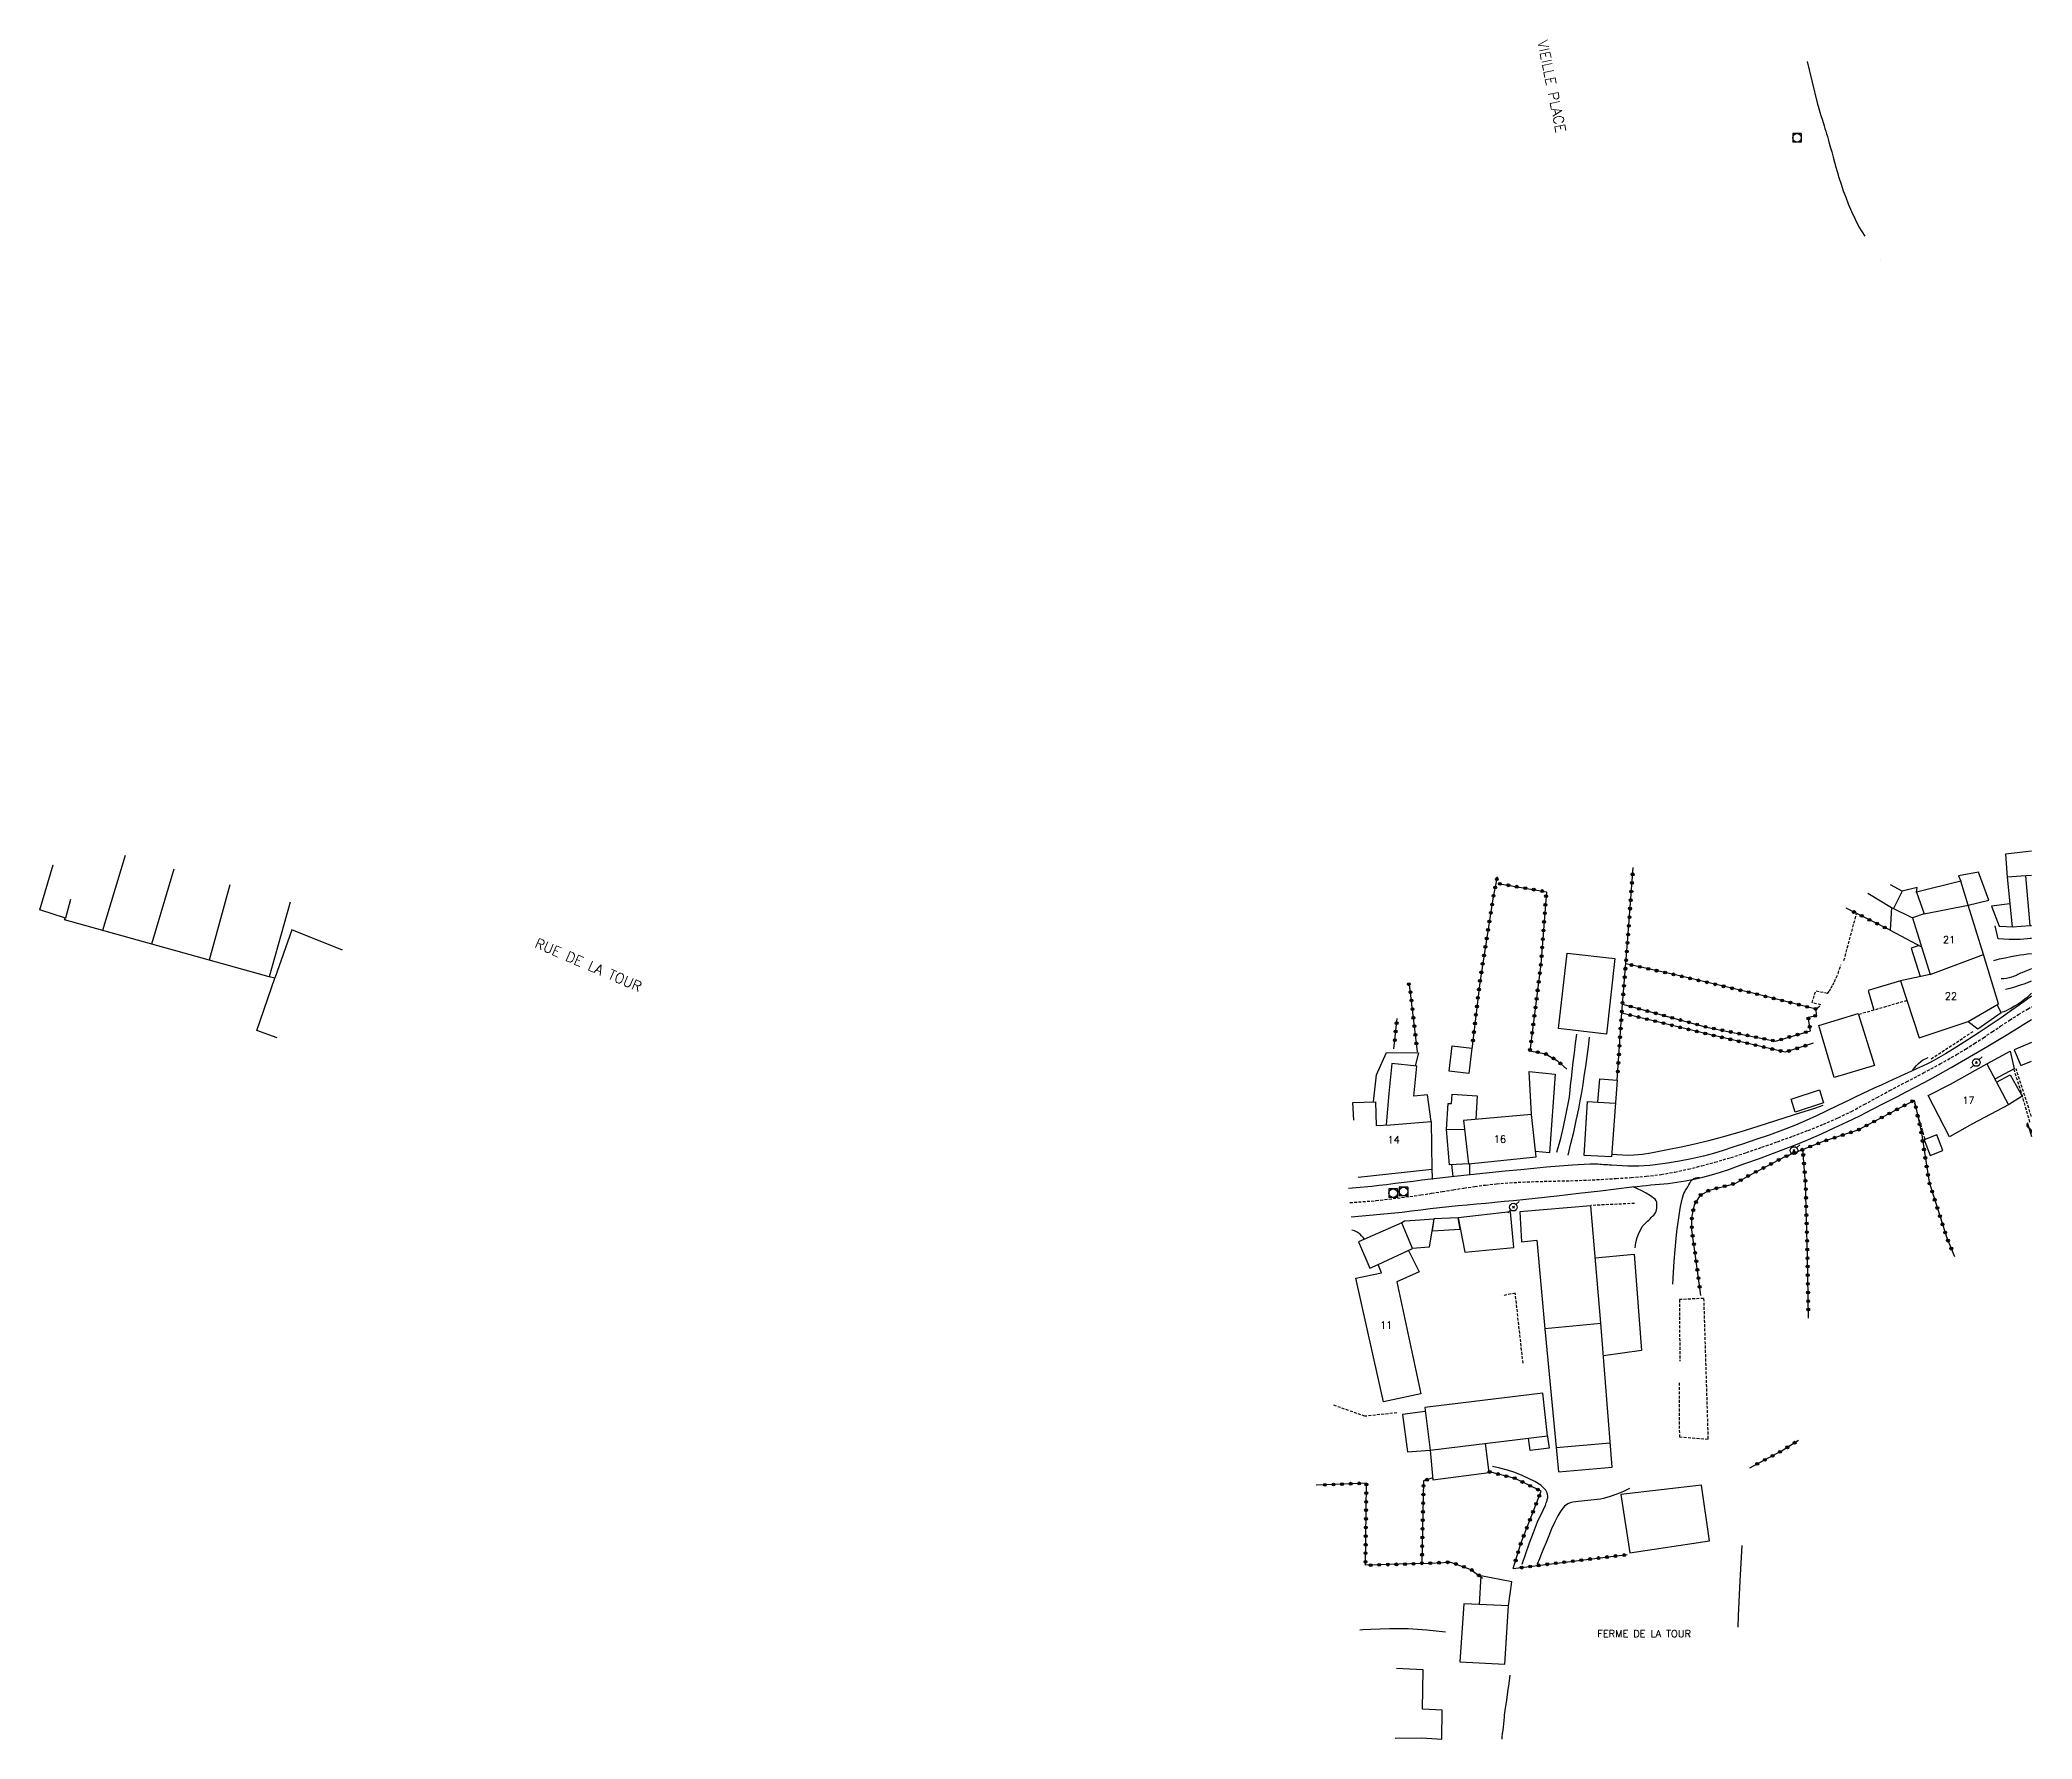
# Model space of a CAD drawing. Header units: millimetres. Extents: x 173000 to 174000, y 130000 to 131001.
# Drawn here: x 173652.5 to 174000.1, y 130389.5 to 130686 of the extents above; entities that cross this region are included whole.
import ezdxf
from ezdxf.enums import TextEntityAlignment as Align

# ---------------------------------------------------------------- set-up
doc = ezdxf.new("R2010")
doc.units = ezdxf.units.MM
doc.linetypes.add('DASHED', pattern=[0.75, 0.5, -0.25])
doc.layers.get('0').update_dxf_attribs({"linetype": 'CONTINUOUS'})
for name, color, linetype in [('W0001', 6, 'DASHED'), ('W0008', 7, 'CONTINUOUS'), ('W0014', 7, 'CONTINUOUS'), ('W0017', 7, 'CONTINUOUS'), ('W0071', 7, 'CONTINUOUS'), ('W0101', 7, 'CONTINUOUS'), ('W0104', 1, 'CONTINUOUS'), ('W0112', 1, 'DASHED'), ('W0211', 2, 'CONTINUOUS'), ('W0300', 7, 'CONTINUOUS'), ('W0310', 3, 'CONTINUOUS'), ('W0322', 7, 'CONTINUOUS'), ('W0323', 7, 'CONTINUOUS'), ('W0420', 7, 'CONTINUOUS'), ('W0473', 7, 'CONTINUOUS'), ('W0984', 7, 'CONTINUOUS'), ('W0989', 7, 'CONTINUOUS'), ('W0991', 7, 'CONTINUOUS'), ('W1102', 7, 'CONTINUOUS')]:
    doc.layers.add(name, color=color, linetype=linetype)
doc.styles.get("Standard").update_dxf_attribs({"font": 'romans.shx', "width": 0.85})

# ---------------------------------------------------------------- blocks, each defined once
blk = doc.blocks.new('T473')
for p, q in [((-0.166667, 0.166667), (0.166667, -0.166667)), ((-0.166667, -0.166667), (0.166667, 0.166667)), ((0.500001, 0.500001), (1.000002, 1.000002)), ((-1.000002, -1.000002), (-0.500001, -0.500001))]:
    blk.add_line(p, q)
blk.add_ellipse((0, 0), major_axis=(0.471405, 0.471405), ratio=1, start_param=5.4977871438, end_param=11.780972451)
blk = doc.blocks.new('T420')
for p, q in [((0.75, 0.75), (-0.75, 0.75)), ((-0.75, 0.75), (-0.75, -0.75)), ((0.75, 0.75), (0.75, -0.75)), ((0.75, -0.75), (-0.75, -0.75))]:
    blk.add_line(p, q)
blk.add_ellipse((0, 0), major_axis=(-0.53, 0.53), ratio=1, start_param=3.926991, end_param=10.210176)
blk = doc.blocks.new('t323o')
at = {"color": 0, "linetype": 'Continuous'}
for radius in [0.25, 0.15]:
    blk.add_circle((0, 0), radius, dxfattribs=at)
blk = doc.blocks.new('t310o')
at = {"color": 0, "linetype": 'Continuous'}
for centre, start, end in [((-0.5, 0.38), 216.8699, 323.1304), ((0.5, -0.37), 36.8699, 143.1303)]:
    blk.add_arc(centre, 0.625, start, end, dxfattribs=at)
blk = doc.blocks.new('t322o')
at = {"color": 0, "linetype": 'Continuous'}
for radius in [0.25, 0.15]:
    blk.add_circle((0, 0), radius, dxfattribs=at)

msp = doc.modelspace()

# ---------------------------------------------------------------- linework, layer by layer
at = {"layer": 'W0001'}
msp.add_lwpolyline([(173881.05, 130483.14), (173885.62, 130483.47), (173891.54, 130484.2), (173893.43, 130484.46), (173895.32, 130484.75), (173897.2, 130485.06), (173899.08, 130485.37), (173900.96, 130485.67), (173902.85, 130485.95), (173904.74, 130486.2), (173906.64, 130486.41), (173908.91, 130486.59), (173911.2, 130486.72), (173913.48, 130486.81), (173915.76, 130486.87), (173918.04, 130486.92), (173920.32, 130486.98), (173922.6, 130487.06), (173924.88, 130487.18), (173927.51, 130487.34), (173930.14, 130487.5), (173932.76, 130487.72), (173935.37, 130488.05), (173937.74, 130488.47), (173940.1, 130488.98), (173942.43, 130489.56), (173944.75, 130490.19), (173947.51, 130490.99), (173950.24, 130491.86), (173952.95, 130492.79), (173955.66, 130493.75), (173958.34, 130494.72), (173961.02, 130495.73), (173963.67, 130496.79), (173966.29, 130497.94), (173968.57, 130499.05), (173970.81, 130500.25), (173973.03, 130501.48), (173975.26, 130502.69), (173978.18, 130504.23), (173981.12, 130505.77), (173984.03, 130507.33), (173986.91, 130508.97), (173988.49, 130509.92), (173990.04, 130510.9), (173991.58, 130511.91), (173993.11, 130512.93), (173994.64, 130513.95), (173996.17, 130514.96), (173997.72, 130515.95), (173999.29, 130516.91), (174000, 130517.32)], dxfattribs=at)
at = {"layer": 'W0008'}
for points in [[(174000, 130519.15), (173998.45, 130518.03), (173996.57, 130516.69), (173994.68, 130515.37), (173992.76, 130514.08), (173990.84, 130512.82), (173988.89, 130511.55), (173986.94, 130510.3), (173984.96, 130509.09), (173982.94, 130507.95), (173981.95, 130507.43), (173980.95, 130506.94), (173979.93, 130506.46), (173978.92, 130506), (173977.9, 130505.55), (173976.88, 130505.09), (173975.86, 130504.64), (173974.85, 130504.17), (173973.75, 130503.65), (173972.65, 130503.13), (173971.56, 130502.61), (173970.46, 130502.1), (173969.36, 130501.58), (173968.27, 130501.06), (173967.17, 130500.54), (173966.07, 130500.02), (173964.27, 130499.17), (173962.47, 130498.3), (173960.66, 130497.45), (173958.83, 130496.66), (173956.54, 130495.76), (173954.23, 130494.92), (173951.9, 130494.12), (173949.57, 130493.34), (173947.88, 130492.78), (173946.18, 130492.22), (173944.47, 130491.71), (173942.74, 130491.25), (173940.66, 130490.78), (173938.56, 130490.37), (173936.45, 130490.02), (173934.33, 130489.73), (173933.38, 130489.62), (173932.42, 130489.55), (173931.46, 130489.51), (173930.5, 130489.48), (173929.55, 130489.5), (173928.59, 130489.54), (173927.63, 130489.6), (173926.68, 130489.65), (173926.34, 130489.67), (173926, 130489.7), (173925.66, 130489.73), (173925.32, 130489.75), (173924.98, 130489.78), (173924.64, 130489.8), (173924.3, 130489.82), (173923.96, 130489.82), (173922.94, 130489.82), (173921.91, 130489.78), (173920.89, 130489.72), (173919.87, 130489.65), (173917.62, 130489.49), (173915.38, 130489.29), (173913.14, 130489.07), (173910.9, 130488.85), (173908.13, 130488.59), (173905.36, 130488.33), (173902.6, 130488.06), (173899.83, 130487.76), (173898.28, 130487.59), (173896.73, 130487.41), (173895.17, 130487.22), (173893.62, 130487.02), (173892.07, 130486.83), (173890.52, 130486.64), (173888.97, 130486.45), (173887.42, 130486.26), (173886.15, 130486.11), (173884.88, 130485.97), (173884.88, 130485.97), (173884.88, 130485.97), (173880.84, 130485.62), (173880.84, 130485.62), (173880.84, 130485.62), (173880.84, 130485.62), (173880.84, 130485.62)], [(173881.26, 130480.66), (173881.26, 130480.66), (173881.26, 130480.66), (173881.26, 130480.66), (173881.26, 130480.66), (173890.2, 130481.46), (173890.2, 130481.46), (173890.2, 130481.46), (173890.2, 130481.46), (173890.2, 130481.46), (173890.2, 130481.46), (173891.82, 130481.67), (173893.45, 130481.88), (173895.08, 130482.08), (173896.7, 130482.26), (173898.31, 130482.44), (173899.92, 130482.6), (173901.54, 130482.75), (173903.15, 130482.91), (173904.76, 130483.05), (173906.37, 130483.21), (173907.98, 130483.36), (173909.59, 130483.52), (173913.39, 130483.93), (173917.19, 130484.34), (173920.99, 130484.76), (173924.79, 130485.2), (173925.7, 130485.3), (173926.61, 130485.41), (173927.52, 130485.52), (173928.43, 130485.64), (173929.34, 130485.75), (173930.26, 130485.86), (173931.17, 130485.96), (173932.08, 130486.07), (173932.83, 130486.14), (173933.58, 130486.21), (173934.33, 130486.28), (173935.09, 130486.34), (173935.84, 130486.4), (173936.59, 130486.48), (173937.34, 130486.57), (173938.09, 130486.67), (173939.62, 130486.93), (173941.15, 130487.23), (173942.66, 130487.57), (173944.17, 130487.96), (173945.69, 130488.42), (173947.18, 130488.93), (173948.67, 130489.48), (173950.16, 130490.02), (173952.32, 130490.79), (173954.48, 130491.57), (173956.64, 130492.37), (173958.78, 130493.22), (173961.06, 130494.16), (173963.33, 130495.15), (173965.58, 130496.17), (173967.82, 130497.21), (173970.03, 130498.29), (173972.22, 130499.41), (173974.41, 130500.54), (173976.59, 130501.67), (173978.14, 130502.47), (173979.69, 130503.26), (173981.24, 130504.07), (173982.77, 130504.89), (173985.99, 130506.71), (173989.18, 130508.57), (173992.36, 130510.45), (173995.54, 130512.33), (173996.32, 130512.8), (173997.09, 130513.28), (173997.85, 130513.77), (173998.62, 130514.25), (173999.39, 130514.73), (174000, 130515.09)]]:
    msp.add_lwpolyline(points, dxfattribs=at)
at = {"layer": 'W0014'}
for points in [[(173960.86, 130682.24), (173960.86, 130682.24), (173960.86, 130682.24), (173960.86, 130682.24), (173960.86, 130682.24), (173960.86, 130682.24), (173962.56, 130675.04), (173962.56, 130675.04), (173962.56, 130675.04), (173962.87, 130674.03), (173963.18, 130673.02), (173963.5, 130672.01), (173963.81, 130671)], [(173963.81, 130671), (173963.95, 130670.53), (173964.1, 130670.06), (173964.24, 130669.6), (173964.38, 130669.13), (173964.63, 130668.24), (173964.88, 130667.35), (173965.13, 130666.45), (173965.37, 130665.56), (173965.61, 130664.67), (173965.86, 130663.78), (173966.12, 130662.89), (173966.39, 130662), (173966.76, 130660.84), (173967.15, 130659.68), (173967.57, 130658.54), (173968.01, 130657.4), (173968.59, 130656.04), (173969.19, 130654.7), (173969.84, 130653.38), (173970.92, 130651.75)]]:
    msp.add_lwpolyline(points, dxfattribs=at)
at = {"layer": 'W0017'}
for points in [[(173994.16, 130529.15), (173993.65, 130531.45)], [(174000, 130529.23), (173999.77, 130529.2), (173999.2, 130529.14), (173998.62, 130529.09), (173998.03, 130529.05), (173997.06, 130529.03), (173996.09, 130529.04), (173995.12, 130529.08), (173994.16, 130529.15)], [(173993.43, 130525.39), (173994.4, 130525.64), (173995.38, 130525.86), (173996.37, 130526.06), (173997.36, 130526.24), (173997.99, 130526.35), (173998.64, 130526.44), (173999.28, 130526.52), (173999.92, 130526.58), (174000, 130526.59)], [(174000, 130523.94), (173999.97, 130523.93), (173999.4, 130523.7), (173998.84, 130523.47), (173998.28, 130523.24), (173998.06, 130523.14), (173997.84, 130523.03), (173997.62, 130522.93), (173997.4, 130522.82), (173997.19, 130522.72), (173996.96, 130522.63), (173996.74, 130522.54), (173996.51, 130522.46), (173996.07, 130522.34), (173995.62, 130522.25), (173995.17, 130522.18), (173994.71, 130522.15)], [(173995.47, 130520.35), (173996.28, 130520.56), (173997.09, 130520.79), (173997.89, 130521.05), (173998.69, 130521.32), (173999.72, 130521.72), (174000, 130521.84)], [(173895.37, 130489.34), (173895.4, 130487.16)], [(173899.07, 130487.67), (173898.86, 130489.77)], [(173901.91, 130489.89), (173901.93, 130487.97)], [(173937.41, 130468.91), (173937.51, 130470.91), (173937.64, 130472.9), (173937.8, 130474.9), (173937.99, 130476.88), (173938.12, 130478.09), (173938.26, 130479.29), (173938.42, 130480.49), (173938.62, 130481.68), (173938.76, 130482.45), (173938.9, 130483.21), (173939.08, 130483.97), (173939.32, 130484.71), (173939.47, 130485.02), (173939.64, 130485.32), (173939.82, 130485.61), (173940, 130485.9), (173940.17, 130486.21), (173940.34, 130486.55), (173940.54, 130486.87), (173940.8, 130487.13), (173941.08, 130487.31), (173941.39, 130487.43), (173941.72, 130487.5), (173942.05, 130487.51)]]:
    msp.add_lwpolyline(points, dxfattribs=at)
at = {"layer": 'W0071'}
for points in [[(173920.57, 130512.55), (173920.37, 130510.92), (173920.16, 130509.28), (173919.97, 130507.65), (173919.77, 130506.01), (173919.7, 130505.37), (173919.64, 130504.74), (173919.57, 130504.1), (173919.51, 130503.46), (173919.45, 130502.83), (173919.37, 130502.19), (173919.29, 130501.55), (173919.19, 130500.92), (173918.76, 130498.63), (173918.27, 130496.36), (173917.72, 130494.1), (173917.11, 130491.86)], [(173919.12, 130491.42), (173919.63, 130493.42), (173920.11, 130495.43), (173920.56, 130497.45), (173920.98, 130499.47), (173921.25, 130500.89), (173921.5, 130502.32), (173921.73, 130503.75), (173921.95, 130505.19), (173922.2, 130506.89), (173922.44, 130508.6), (173922.66, 130510.31), (173922.87, 130512.02)], [(173979.25, 130506.22), (173979.56, 130506.65), (173979.91, 130507.05), (173980.28, 130507.42), (173980.69, 130507.75), (173980.98, 130507.96), (173981.29, 130508.14), (173981.61, 130508.3), (173981.95, 130508.43)], [(173930.84, 130475.26), (173930.96, 130476.16), (173931.18, 130477.04), (173931.5, 130477.89), (173931.91, 130478.7), (173932.08, 130478.97), (173932.28, 130479.21), (173932.5, 130479.44), (173932.73, 130479.66), (173932.96, 130479.87), (173933.19, 130480.08), (173933.42, 130480.29), (173933.63, 130480.52), (173933.84, 130480.74), (173934.06, 130480.96), (173934.27, 130481.2), (173934.43, 130481.46), (173934.48, 130481.58), (173934.52, 130481.71), (173934.56, 130481.84), (173934.58, 130481.97), (173934.6, 130482.09), (173934.61, 130482.22), (173934.62, 130482.35), (173934.62, 130482.48), (173934.63, 130482.72), (173934.63, 130482.96), (173934.59, 130483.2), (173934.5, 130483.43), (173934.3, 130483.71), (173934.04, 130483.93), (173933.76, 130484.12), (173933.48, 130484.3), (173932.76, 130484.76), (173932.02, 130485.17), (173931.25, 130485.55), (173930.46, 130485.87)], [(173911.12, 130420.06), (173911.74, 130421.92), (173912.4, 130423.76), (173913.09, 130425.59), (173913.81, 130427.41), (173913.99, 130427.82), (173914.18, 130428.24), (173914.39, 130428.64), (173914.59, 130429.05), (173914.79, 130429.46), (173914.98, 130429.87), (173915.16, 130430.3), (173915.31, 130430.73), (173915.36, 130430.88), (173915.41, 130431.02), (173915.46, 130431.17), (173915.5, 130431.33), (173915.54, 130431.48), (173915.57, 130431.64), (173915.58, 130431.8), (173915.58, 130431.96), (173915.55, 130432.22), (173915.49, 130432.47), (173915.38, 130432.71), (173915.24, 130432.93), (173914.35, 130433.81), (173913.3, 130434.48), (173912.19, 130435.01), (173911.1, 130435.5), (173909.84, 130436.02), (173908.55, 130436.46), (173907.24, 130436.81), (173905.91, 130437.07)], [(173929.87, 130433.25), (173928.78, 130432.72), (173927.65, 130432.25), (173926.49, 130431.85), (173925.32, 130431.53), (173924.77, 130431.41), (173924.22, 130431.32), (173923.66, 130431.25), (173923.1, 130431.2), (173922.55, 130431.16), (173921.99, 130431.11), (173921.44, 130431.05), (173920.89, 130430.97), (173920.44, 130430.91), (173919.97, 130430.87), (173919.5, 130430.77), (173919.07, 130430.58), (173918.51, 130430.14), (173918.06, 130429.61), (173917.68, 130429.03), (173917.32, 130428.45), (173916.73, 130427.34), (173916.23, 130426.18), (173915.78, 130425), (173915.31, 130423.84), (173914.91, 130422.89), (173914.51, 130421.93), (173914.12, 130420.98), (173913.74, 130420.02)]]:
    msp.add_lwpolyline(points, dxfattribs=at)
at = {"layer": 'W0101'}
for points in [[(173667.36, 130543.71), (173663.39, 130530.61)], [(173693.89, 130511.88), (173690.32, 130513.16), (173693.47, 130522.27), (173692.47, 130522.5), (173656.8, 130532.45), (173656.94, 130532.75), (173652.48, 130534.2), (173654.8, 130542.07), (173654.8, 130542.07)], [(173675.86, 130541.3), (173671.97, 130528.22)], [(174000, 130540.21), (173998.98, 130540.14)], [(173999.76, 130531.47), (173998.98, 130540.14)], [(173657.85, 130536), (173656.94, 130532.75)], [(173685.63, 130538.55), (173682.04, 130525.41)], [(173696.18, 130535.58), (173692.47, 130522.5)], [(173981.24, 130533.51), (173979.21, 130532.83), (173982.33, 130522.95)], [(173981.24, 130533.51), (173988.95, 130535.05)], [(173991.6, 130526.41), (173988.95, 130535.05)], [(173705.31, 130527.19), (173696.44, 130530.7), (173693.47, 130522.27)], [(173999.76, 130531.47), (174000, 130531.49)], [(173980.39, 130511.9), (173988.95, 130514.76), (173994.25, 130517.79), (173991.6, 130526.41)], [(173982.33, 130522.95), (173977.12, 130521.83), (173980.39, 130511.9)], [(173985.85, 130503.8), (173985.86, 130503.81), (173992.21, 130507.34)], [(173992.21, 130507.34), (173995.98, 130500.21), (173989.7, 130496.85)], [(173981.97, 130501.8), (173985.85, 130503.8)], [(173989.7, 130496.85), (173989.71, 130496.85), (173985.68, 130494.63), (173981.97, 130501.8)], [(173881.77, 130497.51), (173881.56, 130500.57), (173885.53, 130500.7), (173885.63, 130496.56), (173888.15, 130496.73), (173895.23, 130497.31), (173895.35, 130488.9)], [(173895.35, 130488.9), (173882.48, 130487.54)], [(173891.3, 130474.8), (173893.12, 130471.07), (173889.22, 130469.32), (173893.43, 130449.75), (173886.94, 130448.39), (173882.07, 130469.95), (173886.55, 130470.9), (173886.01, 130472.36)], [(173886.01, 130472.36), (173891.98, 130475.12)], [(173893.84, 130401.6), (173889.19, 130401.85)], [(173893.7, 130394.76), (173893.84, 130401.6)], [(173893.6, 130389.73), (173897.07, 130389.51), (173897.14, 130394.57), (173893.7, 130394.76)], [(173888.97, 130389.71), (173893.6, 130389.73)]]:
    msp.add_lwpolyline(points, dxfattribs=at)
msp.add_lwpolyline([(173901.77, 130489.87), (173913.57, 130491.11), (173912.72, 130498.52), (173900.85, 130497.48)], close=True, dxfattribs=at)
at = {"layer": 'W0104'}
for points in [[(173973.63, 130647.49), (173973.63, 130647.49)], [(174000, 130544.44), (173995.42, 130543.95), (173995.76, 130539.91)], [(173988.95, 130535.05), (173992.56, 130535.93), (173990.72, 130540.8), (173987.25, 130540.15), (173987.66, 130539.23)], [(173998.98, 130540.14), (173995.76, 130539.91), (173996.63, 130531.26), (173999.76, 130531.47)], [(173971.41, 130537.13), (173975.57, 130534.6), (173975.33, 130530.65), (173978.19, 130529.17), (173980.81, 130527.75)], [(173979.89, 130537.29), (173980.01, 130538.11), (173977.39, 130537.46), (173975.36, 130538.57)], [(173977.39, 130537.46), (173975.92, 130534.43)], [(173988.95, 130535.05), (173987.66, 130539.23), (173979.89, 130537.29), (173981.24, 130533.51)], [(173975.57, 130534.6), (173979.21, 130532.83)], [(173996.22, 130535.29), (173993.02, 130534.84), (173994.33, 130531.35), (173996.82, 130531.27)], [(173980.39, 130527.98), (173978.96, 130527.55), (173980.57, 130522.57)], [(173977.12, 130521.83), (173971.5, 130520.16), (173972.47, 130516.71)], [(173988.95, 130514.76), (173990.64, 130513.47), (173994.71, 130516.33), (173994, 130517.64), (173993.99, 130517.66)], [(173885.18, 130500.69), (173885.68, 130505.45), (173887.47, 130509.33), (173893.02, 130509.26), (173892.43, 130506.98)], [(173992.21, 130507.34), (173996.24, 130509.56)], [(173996.24, 130509.56), (173996.93, 130506.46), (173993.61, 130504.69)], [(174000, 130511.08), (173996.94, 130509.76), (173998.13, 130507.08), (174000, 130507.79)], [(173895.23, 130497.31), (173894.6, 130501.91), (173892.2, 130501.72), (173892.71, 130506.95), (173888.37, 130507.41), (173887.86, 130502.16), (173887.36, 130496.68)], [(173912.72, 130498.52), (173912.36, 130505.98), (173916.89, 130505.52), (173915.89, 130491.79), (173913.46, 130492.07)], [(173993.9, 130504.15), (173996.28, 130505.45), (173998.33, 130501.7), (173995.98, 130500.21)], [(173901.89, 130489.89), (173898.45, 130489.75), (173897.92, 130495.88), (173898.18, 130500.44), (173898.76, 130500.41), (173898.88, 130502.06), (173903.25, 130501.74), (173903.02, 130497.67)], [(173924.33, 130500.68), (173927.4, 130500.5)], [(173901.05, 130495.81), (173897.92, 130495.88)], [(173923.09, 130482.58), (173910.68, 130481.54)], [(173910.68, 130481.54), (173911, 130476.28), (173913.69, 130476.55), (173915.05, 130461.11), (173917.47, 130436.13), (173926.82, 130436.95), (173924.83, 130462.1), (173923.09, 130482.58)], [(173890.09, 130479.62), (173882.53, 130476.28), (173884.56, 130471.7), (173886.01, 130472.36)], [(173889.95, 130479.56), (173890.6, 130479.96), (173892.44, 130480.08), (173895.73, 130480.28), (173894.91, 130475.36), (173891.94, 130475.1)], [(173891.98, 130475.12), (173890.09, 130479.62)], [(173923.86, 130473.5), (173930.63, 130474.15), (173931.93, 130457.33), (173925.28, 130456.41)], [(173915.04, 130461.19), (173924.84, 130462.08)], [(173894.2, 130446.7), (173890.21, 130446.14), (173891.08, 130439.62), (173895.08, 130439.93)], [(173915.48, 130442.64), (173915.8, 130440.27), (173912.5, 130439.86), (173912.21, 130442.01)], [(173895.08, 130439.93), (173895.54, 130434.75), (173905.35, 130436.03), (173904.69, 130441.1)], [(173926.49, 130441.16), (173917.06, 130440.35)], [(173908.75, 130412.8), (173903.61, 130412.99)]]:
    msp.add_lwpolyline(points, dxfattribs=at)
for points in [[(173927.31, 130525.71), (173925.8, 130512.55), (173917.46, 130513.5), (173918.96, 130526.66), (173927.31, 130525.71)], [(173972.57, 130507.03), (173965.54, 130504.94), (173962.9, 130514.03), (173969.73, 130516.11)], [(173901.79, 130505.67), (173898.35, 130506.08), (173898.88, 130510.48), (173902.32, 130510.07), (173901.79, 130505.67)], [(173921.93, 130491.33), (173922.51, 130500.75), (173924.33, 130500.68), (173924.67, 130504.7), (173927.69, 130504.51), (173926.72, 130491.13)], [(173963.7, 130500.56), (173958.76, 130498.93), (173958.03, 130501.16), (173962.97, 130502.79), (173963.7, 130500.56)], [(173984.54, 130492.2), (173983.47, 130494.96), (173981.26, 130494.11), (173982.33, 130491.35), (173984.54, 130492.2)], [(173899.93, 130480.49), (173895.73, 130480.28), (173895.39, 130478.23), (173900.32, 130478.52)], [(173899.93, 130480.49), (173901.11, 130474.51), (173909.67, 130475.29), (173909.09, 130481.54)], [(173914.73, 130449.87), (173894.11, 130447.4), (173895.08, 130439.93), (173915.51, 130442.41)], [(173929.92, 130422.03), (173943.81, 130424.09), (173942.38, 130433.85), (173928.32, 130432.18)], [(173908.07, 130402.62), (173908.75, 130412.8), (173909.33, 130416.99), (173903.9, 130418.01), (173903.61, 130412.99), (173900.92, 130413.14), (173900.24, 130402.98)]]:
    msp.add_lwpolyline(points, close=True, dxfattribs=at)
at = {"layer": 'W0112'}
for points in [[(173967.26, 130525.37), (173969.44, 130533.53)], [(173964.38, 130519.6), (173964.71, 130520.09), (173965.03, 130520.59), (173965.32, 130521.11), (173965.59, 130521.64), (173965.92, 130522.36), (173966.22, 130523.1), (173966.49, 130523.86), (173966.73, 130524.62)], [(173961.69, 130518.03), (173962.34, 130520.06)], [(173964.38, 130519.6), (173962.34, 130520.06)], [(173963.22, 130517.64), (173961.69, 130518.03)], [(173962.66, 130517.11), (173963.22, 130517.64)], [(173978.26, 130518.38), (173969.79, 130515.93)], [(173982.48, 130508.21), (173989.84, 130513.04)], [(173996.87, 130506.43), (173998.06, 130502.71), (173999.66, 130497.14)], [(174000, 130498.23), (173999.95, 130498.21), (173997.28, 130506.45)], [(173981.41, 130494.21), (173979.59, 130500.51)], [(173930.72, 130482.99), (173923.11, 130482.63)], [(173883.62, 130476.76), (173883.38, 130477.07), (173883.11, 130477.36), (173882.82, 130477.62), (173882.5, 130477.85), (173882.3, 130477.98), (173882.09, 130478.1), (173881.86, 130478.19), (173881.86, 130478.19), (173881.3, 130478.37)], [(173911.27, 130455.1), (173909.91, 130467.34), (173907.66, 130466.88)], [(173942.77, 130466.42), (173943.54, 130441.82), (173938.6, 130442.19), (173938.55, 130451.88)], [(173942.77, 130466.42), (173938.55, 130466.2), (173938.62, 130455.44)], [(173889.26, 130446.45), (173883.67, 130445.85), (173878.22, 130447.78)]]:
    msp.add_lwpolyline(points, dxfattribs=at)
at = {"layer": 'W0211'}
for points in [[(174000, 130519.67), (173999.92, 130519.59), (173999.57, 130519.26), (173999.21, 130518.94), (173998.83, 130518.63), (173998.25, 130518.19), (173997.64, 130517.77), (173997.02, 130517.38), (173996.39, 130517.01), (173995.98, 130516.8), (173995.55, 130516.61), (173995.13, 130516.44), (173994.69, 130516.28)], [(173963.58, 130500.05), (173962.28, 130499.62), (173960.99, 130499.2), (173959.69, 130498.79), (173958.39, 130498.38), (173955.3, 130497.39), (173952.21, 130496.4), (173949.11, 130495.44), (173945.99, 130494.55), (173943.63, 130493.93), (173941.26, 130493.35), (173938.88, 130492.81), (173936.49, 130492.32), (173935.03, 130492.03), (173933.56, 130491.76), (173932.09, 130491.54), (173930.6, 130491.4), (173929.62, 130491.36), (173928.64, 130491.38), (173927.65, 130491.44), (173926.68, 130491.54)]]:
    msp.add_lwpolyline(points, dxfattribs=at)
at = {"layer": 'W0300'}
for points in [[(173949.45, 130423.29), (173949.1, 130417.15), (173948.83, 130411.01), (173948.76, 130409.06)], [(173882.79, 130408.6), (173883.3, 130408.63), (173884.71, 130408.69), (173887.97, 130408.83), (173891.23, 130408.8), (173894.48, 130408.6), (173897.72, 130408.23)], [(173907.61, 130389.51), (173907.65, 130389.92), (173907.71, 130390.49), (173907.77, 130391.06), (173907.83, 130391.63), (173907.89, 130392.2), (173907.95, 130392.77), (173908.02, 130393.34), (173908.06, 130393.73), (173908.11, 130394.11), (173908.16, 130394.5), (173908.21, 130394.89), (173908.41, 130396.34), (173908.61, 130397.79), (173908.82, 130399.23), (173909.04, 130400.68)]]:
    msp.add_lwpolyline(points, dxfattribs=at)
at = {"layer": 'W0310'}
msp.add_lwpolyline([(173999.29, 130497.02), (174000, 130494.67)], dxfattribs=at)
at = {"layer": 'W0322'}
msp.add_lwpolyline([(173942.26, 130466.95), (173941.38, 130473.81), (173940.71, 130478.39), (173940.71, 130480.49), (173941.17, 130482.77), (173942.21, 130484.42), (173943.78, 130485.32), (173948.27, 130486.48), (173950.71, 130487.89), (173956.99, 130491.16), (173963.53, 130493.77), (173969.76, 130495.81), (173979.55, 130501.02)], dxfattribs=at)
at = {"layer": 'W0323'}
for points in [[(173906.78, 130539.98), (173906.08, 130536.47), (173903.71, 130521.54), (173902.35, 130509.91)], [(173927.69, 130504.51), (173928.49, 130516.28), (173929.51, 130528.52), (173930.46, 130541.6)], [(173906.86, 130538.82), (173915.34, 130537.36), (173914.39, 130524.74), (173912.48, 130509.62), (173915.17, 130509.11), (173917.3, 130507.87), (173918.9, 130506.42)], [(173975.33, 130530.65), (173967.67, 130534.5), (173967.67, 130534.5)], [(173928.61, 130517.73), (173943.27, 130513.76), (173955.34, 130511.32), (173961.4, 130513.11), (173961.01, 130515.51), (173962.49, 130515.77), (173962.39, 130516.91), (173951.83, 130519.55), (173937.85, 130522.87), (173929.2, 130524.81)], [(173892.83, 130509.43), (173891.47, 130521.2), (173891.15, 130521.25)], [(173888.73, 130509.98), (173889.28, 130515.23)], [(173961.91, 130510.93), (173957.01, 130509.4), (173943.03, 130512.65), (173928.49, 130516.21)], [(173979.52, 130500.99), (173980.76, 130495.32), (173982.11, 130486.72), (173985.19, 130477.01), (173986.57, 130473.73)], [(173961.06, 130462.96), (173960.89, 130473.93), (173960.57, 130486.46), (173960.08, 130492.39)], [(173950.81, 130436.83), (173956.5, 130439.86), (173959.31, 130441.67)], [(173909.55, 130419.27), (173910.93, 130423.8), (173914.42, 130432.76), (173909.91, 130435.01), (173905.43, 130436.13)], [(173895.51, 130435.12), (173893.92, 130434.58), (173893.6, 130420.14), (173883.76, 130419.85), (173883.93, 130434.19), (173875.19, 130433.83)], [(173909.55, 130419.27), (173917.15, 130420.23), (173929.46, 130421.71)], [(173893.6, 130420.14), (173898.62, 130420.4), (173902.16, 130419.14), (173904.17, 130417.62)]]:
    msp.add_lwpolyline(points, dxfattribs=at)
at = {"layer": 'W1102'}
msp.add_lwpolyline([(173982.33, 130522.95), (173991.6, 130526.41)], dxfattribs=at)

# ---------------------------------------------------------------- block references
at = {"layer": 'W0310', "rotation": 286.7218024254106}
msp.add_blockref('t310o', (173999.57, 130496.11), dxfattribs=at)
at = {"layer": 'W0322'}
for p, rotation in [((173973.85, 130497.99), 28.02093395238633), ((173975.18, 130498.69), 28.02093395238633), ((173976.5, 130499.4), 28.02093395238633), ((173977.82, 130500.1), 28.02093395238633), ((173979.15, 130500.81), 28.02093395238633), ((173964.18, 130493.99), 18.09989154589579), ((173965.61, 130494.45), 18.09989154589579), ((173967.04, 130494.92), 18.09989154589579), ((173968.46, 130495.38), 18.09989154589579), ((173969.88, 130495.87), 28.02093395238633), ((173971.2, 130496.58), 28.02093395238633), ((173972.53, 130497.28), 28.02093395238633), ((173955.87, 130490.57), 27.5301241190046), ((173957.21, 130491.24), 21.80140797597374), ((173958.6, 130491.8), 21.80140797597374), ((173959.99, 130492.36), 21.80140797597374), ((173961.38, 130492.91), 21.80140797597374), ((173962.78, 130493.47), 21.80140797597374), ((173949.25, 130487.04), 29.86691615494347), ((173950.55, 130487.79), 29.86691615494347), ((173951.88, 130488.49), 27.5301241190046), ((173953.21, 130489.18), 27.5301241190046), ((173954.54, 130489.88), 27.5301241190046), ((173942.27, 130484.46), 29.64986013014965), ((173943.58, 130485.2), 29.64986013014965), ((173945.01, 130485.63), 14.54520578215226), ((173946.46, 130486.01), 14.54520578215226), ((173947.91, 130486.39), 14.54520578215226), ((173940.71, 130480.34), 90), ((173940.97, 130481.82), 78.57288940676706), ((173941.45, 130483.22), 57.69267357888977), ((173940.71, 130478.84), 90), ((173940.86, 130477.36), 98.42696902113747), ((173941.08, 130475.87), 98.42696902113747), ((173941.3, 130474.39), 98.42696902113747), ((173941.5, 130472.9), 97.24957146867872), ((173941.69, 130471.41), 97.24957146867872), ((173941.88, 130469.93), 97.24957146867872), ((173942.07, 130468.44), 97.24957146867872)]:
    msp.add_blockref('t322o', p, dxfattribs=dict(at, rotation=rotation))
at = {"layer": 'W0323'}
for p, rotation in [((173906.7, 130539.58), 258.7893683483236), ((173930.38, 130540.41), 85.83725902154734), ((173906.12, 130536.64), 258.7893683483236), ((173906.41, 130538.11), 258.7893683483236), ((173907.22, 130538.75), 350.2724251998281), ((173908.7, 130538.5), 350.2724251998281), ((173910.17, 130538.25), 350.2724251998281), ((173911.65, 130537.99), 350.2724251998281), ((173913.13, 130537.74), 350.2724251998281), ((173914.61, 130537.49), 350.2724251998281), ((173915.28, 130536.6), 265.7190464979145), ((173930.05, 130535.92), 85.83725902154734), ((173930.16, 130537.41), 85.83725902154734), ((173930.27, 130538.91), 85.83725902154734), ((173905.4, 130532.2), 260.9605166012041), ((173905.64, 130533.68), 260.9605166012041), ((173905.87, 130535.16), 260.9605166012041), ((173915.06, 130533.61), 265.7190464979145), ((173915.17, 130535.11), 265.7190464979145), ((173929.83, 130532.93), 85.83725902154734), ((173929.94, 130534.42), 85.83725902154734), ((173969.01, 130533.83), 153.2900837398203), ((173970.35, 130533.16), 153.2900837398203), ((173971.69, 130532.48), 153.2900837398203), ((173904.93, 130529.23), 260.9605166012041), ((173905.17, 130530.72), 260.9605166012041), ((173914.72, 130529.12), 265.7190464979145), ((173914.83, 130530.62), 265.7190464979145), ((173914.94, 130532.12), 265.7190464979145), ((173929.61, 130529.93), 85.83725902154734), ((173929.72, 130531.43), 85.83725902154734), ((173973.03, 130531.81), 153.2900837398203), ((173974.37, 130531.13), 153.2900837398203), ((173904.46, 130526.27), 260.9605166012041), ((173904.69, 130527.75), 260.9605166012041), ((173914.5, 130526.13), 265.7190464979145), ((173914.61, 130527.63), 265.7190464979145), ((173929.26, 130525.45), 85.24574753905816), ((173929.38, 130526.94), 85.24574753905816), ((173929.5, 130528.44), 85.24574753905816), ((173903.75, 130521.83), 260.9605166012041), ((173903.99, 130523.31), 260.9605166012041), ((173904.22, 130524.79), 260.9605166012041), ((173914.19, 130523.15), 262.7845945388783), ((173914.38, 130524.64), 262.7845945388783), ((173929.01, 130522.46), 85.24574753905816), ((173929.13, 130523.95), 85.24574753905816), ((173930.19, 130524.59), 167.401983468936), ((173931.65, 130524.26), 167.401983468936), ((173933.11, 130523.93), 167.401983468936), ((173934.58, 130523.6), 167.401983468936), ((173936.04, 130523.28), 167.401983468936), ((173937.51, 130522.95), 167.401983468936), ((173938.97, 130522.61), 166.6433074099013), ((173940.43, 130522.26), 166.6433074099013), ((173941.89, 130521.91), 166.6433074099013), ((173891.33, 130521.22), 171.6070872507977), ((173891.62, 130519.86), 96.57299522392385), ((173891.8, 130518.37), 96.57299522392385), ((173903.39, 130518.85), 263.3455746295957), ((173903.57, 130520.34), 263.3455746295957), ((173913.63, 130518.68), 262.7845945388783), ((173913.81, 130520.17), 262.7845945388783), ((173914, 130521.66), 262.7845945388783), ((173928.76, 130519.47), 85.24574753905816), ((173928.88, 130520.96), 85.24574753905816), ((173943.34, 130521.57), 166.6433074099013), ((173944.8, 130521.22), 166.6433074099013), ((173946.26, 130520.87), 166.6433074099013), ((173947.72, 130520.53), 166.6433074099013), ((173949.18, 130520.18), 166.6433074099013), ((173950.64, 130519.84), 166.6433074099013), ((173952.1, 130519.49), 165.9637578087226), ((173953.56, 130519.12), 165.9637578087226), ((173955.01, 130518.76), 165.9637578087226), ((173956.47, 130518.39), 165.9637578087226), ((173891.97, 130516.88), 96.57299522392385), ((173892.14, 130515.39), 96.57299522392385), ((173903.04, 130515.87), 263.3455746295957), ((173903.22, 130517.36), 263.3455746295957), ((173913.25, 130515.71), 262.7845945388783), ((173913.44, 130517.2), 262.7845945388783), ((173928.41, 130514.98), 86.11550657671447), ((173928.51, 130516.48), 85.24574753905816), ((173928.63, 130517.97), 85.24574753905816), ((173929.95, 130515.86), 166.2307457566625), ((173930.06, 130517.34), 344.8410320759414), ((173931.4, 130515.5), 166.2307457566625), ((173931.51, 130516.95), 344.8410320759414), ((173932.86, 130515.14), 166.2307457566625), ((173932.96, 130516.56), 344.8410320759414), ((173934.32, 130514.78), 166.2307457566625), ((173934.41, 130516.17), 344.8410320759414), ((173935.85, 130515.77), 344.8410320759414), ((173937.3, 130515.38), 344.8410320759414), ((173938.75, 130514.99), 344.8410320759414), ((173957.92, 130518.03), 165.9637578087226), ((173959.38, 130517.67), 165.9637578087226), ((173960.83, 130517.3), 165.9637578087226), ((173961.05, 130515.26), 99.180559122522), ((173962.24, 130515.73), 10.22214524840881), ((173962.29, 130516.94), 165.9637578087226), ((173888.89, 130511.47), 84.03551263854236), ((173889.04, 130512.97), 84.03551263854236), ((173889.2, 130514.46), 84.03551263854236), ((173892.31, 130513.9), 96.57299522392385), ((173892.48, 130512.41), 96.57299522392385), ((173902.52, 130511.4), 263.3455746295957), ((173902.7, 130512.89), 263.3455746295957), ((173902.87, 130514.38), 263.3455746295957), ((173912.87, 130512.73), 262.7845945388783), ((173913.06, 130514.22), 262.7845945388783), ((173928.2, 130511.99), 86.11550657671447), ((173928.3, 130513.49), 86.11550657671447), ((173935.77, 130514.43), 166.2307457566625), ((173937.23, 130514.07), 166.2307457566625), ((173938.69, 130513.71), 166.2307457566625), ((173940.14, 130513.36), 166.2307457566625), ((173940.2, 130514.6), 344.8410320759414), ((173941.6, 130513), 166.2307457566625), ((173941.64, 130514.2), 344.8410320759414), ((173943.06, 130512.64), 166.9256338761425), ((173943.09, 130513.81), 344.8410320759414), ((173944.52, 130512.3), 166.9256338761425), ((173944.56, 130513.5), 348.5352751079596), ((173945.98, 130511.96), 166.9256338761425), ((173946.03, 130513.2), 348.5352751079596), ((173947.44, 130511.62), 166.9256338761425), ((173947.5, 130512.91), 348.5352751079596), ((173948.97, 130512.61), 348.5352751079596), ((173950.44, 130512.31), 348.5352751079596), ((173951.91, 130512.01), 348.5352751079596), ((173953.38, 130511.71), 348.5352751079596), ((173954.85, 130511.42), 348.5352751079596), ((173956.3, 130511.6), 16.48875669627331), ((173957.74, 130512.03), 16.48875669627331), ((173959.18, 130512.45), 16.48875669627331), ((173960.61, 130512.88), 16.48875669627331), ((173961.29, 130513.78), 99.180559122522), ((173892.66, 130510.92), 96.57299522392385), ((173912.49, 130509.76), 262.7845945388783), ((173912.68, 130511.24), 262.7845945388783), ((173913.82, 130509.37), 349.2868775329243), ((173915.28, 130509.05), 329.9057576083274), ((173916.57, 130508.3), 329.9057576083274), ((173928, 130509), 86.11550657671447), ((173928.1, 130510.49), 86.11550657671447), ((173948.9, 130511.28), 166.9256338761425), ((173950.36, 130510.95), 166.9256338761425), ((173951.82, 130510.61), 166.9256338761425), ((173953.29, 130510.27), 166.9256338761425), ((173954.75, 130509.93), 166.9256338761425), ((173956.21, 130509.59), 166.9256338761425), ((173957.66, 130509.6), 197.3217175497784), ((173959.09, 130510.05), 197.3217175497784), ((173960.52, 130510.5), 197.3217175497784), ((173917.79, 130507.43), 317.7263145607317), ((173927.8, 130506), 86.11550657671447), ((173927.9, 130507.5), 86.11550657671447), ((173979.79, 130499.77), 282.2952645681676), ((173980.11, 130498.3), 282.2952645681676), ((173980.43, 130496.84), 282.2952645681676), ((173980.75, 130495.37), 282.2952645681676), ((173960.16, 130491.44), 94.7623063563768), ((173980.98, 130493.89), 278.9643392264352), ((173981.22, 130492.41), 278.9643392264352), ((173981.45, 130490.93), 278.9643392264352), ((173960.28, 130489.94), 94.7623063563768), ((173960.41, 130488.45), 94.7623063563768), ((173981.69, 130489.44), 278.9643392264352), ((173981.92, 130487.96), 278.9643392264352), ((173960.53, 130486.95), 94.7623063563768), ((173960.6, 130485.46), 91.44040348087039), ((173960.64, 130483.96), 91.44040348087039), ((173982.19, 130486.49), 287.5734245050405), ((173982.64, 130485.06), 287.5734245050405), ((173983.09, 130483.63), 287.5734245050405), ((173960.67, 130482.46), 91.44040348087039), ((173960.71, 130480.96), 91.44040348087039), ((173983.55, 130482.2), 287.5734245050405), ((173984, 130480.77), 287.5734245050405), ((173960.75, 130479.46), 91.44040348087039), ((173960.79, 130477.96), 91.44040348087039), ((173984.45, 130479.34), 287.5734245050405), ((173984.91, 130477.91), 287.5734245050405), ((173960.83, 130476.46), 91.44040348087039), ((173960.86, 130474.96), 91.44040348087039), ((173960.9, 130473.46), 90.8664101711512), ((173985.41, 130476.5), 292.75097461951), ((173985.99, 130475.11), 292.75097461951), ((173960.92, 130471.96), 90.8664101711512), ((173960.94, 130470.46), 90.8664101711512), ((173960.96, 130468.96), 90.8664101711512), ((173960.99, 130467.46), 90.8664101711512), ((173961.01, 130465.96), 90.8664101711512), ((173961.03, 130464.46), 90.8664101711512), ((173954.78, 130438.95), 28.00917236925266), ((173956.11, 130439.65), 28.00917236925266), ((173957.39, 130440.43), 32.82854179139898), ((173958.65, 130441.24), 32.82854179139898), ((173905.44, 130436.13), 166.0366454456182), ((173906.9, 130435.76), 166.0366454456182), ((173908.35, 130435.4), 166.0366454456182), ((173909.81, 130435.04), 166.0366454456182), ((173952.13, 130437.54), 28.00917236925266), ((173953.46, 130438.24), 28.00917236925266), ((173876.69, 130433.89), 182.3804371921197), ((173878.19, 130433.95), 182.3804371921197), ((173879.69, 130434.01), 182.3804371921197), ((173881.18, 130434.08), 182.3804371921197), ((173882.68, 130434.14), 182.3804371921197), ((173883.91, 130432.44), 89.32254761786089), ((173883.93, 130433.94), 89.32254761786089), ((173893.87, 130432.2), 268.7504573156495), ((173893.9, 130433.69), 268.7504573156495), ((173894.5, 130434.78), 198.7114517463747), ((173911.16, 130434.39), 153.43494882233), ((173912.5, 130433.72), 153.43494882233), ((173913.84, 130433.05), 153.43494882233), ((173914.1, 130431.96), 68.73455168740917), ((173883.86, 130427.94), 89.32254761786089), ((173883.88, 130429.44), 89.32254761786089), ((173883.9, 130430.94), 89.32254761786089), ((173893.8, 130429.2), 268.7504573156495), ((173893.83, 130430.7), 268.7504573156495), ((173913.02, 130429.17), 68.73455168740917), ((173913.56, 130430.56), 68.73455168740917), ((173883.82, 130424.94), 89.32254761786089), ((173883.84, 130426.44), 89.32254761786089), ((173893.7, 130424.7), 268.7504573156495), ((173893.73, 130426.2), 268.7504573156495), ((173893.77, 130427.7), 268.7504573156495), ((173911.38, 130424.97), 68.73455168740917), ((173911.93, 130426.37), 68.73455168740917), ((173912.47, 130427.77), 68.73455168740917), ((173883.79, 130421.94), 89.32254761786089), ((173883.81, 130423.44), 89.32254761786089), ((173893.64, 130421.7), 268.7504573156495), ((173893.67, 130423.2), 268.7504573156495), ((173910.42, 130422.13), 73.04810488751984), ((173910.86, 130423.57), 73.04810488751984), ((173924.43, 130421.11), 6.847222432329965), ((173925.92, 130421.29), 6.847222432329965), ((173927.41, 130421.47), 6.847222432329965), ((173928.9, 130421.64), 6.847222432329965), ((173883.77, 130420.44), 89.32254761786089), ((173884.67, 130419.87), 181.6929802727068), ((173886.17, 130419.92), 181.6929802727068), ((173887.67, 130419.96), 181.6929802727068), ((173889.16, 130420.01), 181.6929802727068), ((173890.66, 130420.05), 181.6929802727068), ((173892.16, 130420.1), 181.6929802727068), ((173893.6, 130420.2), 268.7504573156495), ((173895.1, 130420.22), 3.041835993067567), ((173896.6, 130420.3), 3.041835993067567), ((173898.1, 130420.38), 3.041835993067567), ((173899.54, 130420.08), 340.3959187391695), ((173900.95, 130419.57), 340.3959187391695), ((173902.33, 130419.01), 322.8001898448387), ((173903.53, 130418.1), 322.8001898448387), ((173909.98, 130420.7), 73.04810488751984), ((173911.03, 130419.45), 7.259719561919332), ((173912.52, 130419.64), 7.259719561919332), ((173914.01, 130419.83), 7.259719561919332), ((173915.5, 130420.02), 7.259719561919332), ((173916.99, 130420.21), 7.259719561919332), ((173918.47, 130420.39), 6.847222432329965), ((173919.96, 130420.57), 6.847222432329965), ((173921.45, 130420.75), 6.847222432329965), ((173922.94, 130420.93), 6.847222432329965)]:
    msp.add_blockref('t323o', p, dxfattribs=dict(at, rotation=rotation))
at = {"layer": 'W0420'}
for p in [(173959.07, 130668.91), (173888.59, 130484.76), (173890.4, 130485.07)]:
    msp.add_blockref('T420', p, dxfattribs=at)
at = {"layer": 'W0473'}
for p in [(173990.35, 130507.58), (173958.54, 130492.22), (173909.59, 130482.34)]:
    msp.add_blockref('T473', p, dxfattribs=at)

# ---------------------------------------------------------------- texts
at = {"layer": 'W0984'}
msp.add_text('FERME DE LA TOUR ', height=1.25, dxfattribs=at).set_placement((173932.83, 130407.91), align=Align.MIDDLE_CENTER)
at = {"layer": 'W0989'}
for s, rotation, p in [('VIEILLE PLACE ', 281.4539, (173913.8, 130685.74)), ('RUE DE LA TOUR', 336.843, (173738.68, 130527.74))]:
    msp.add_text(s, height=1.75, rotation=rotation, dxfattribs=at).set_placement(p)
at = {"layer": 'W0991'}
for s, p in [('21', (173985.61, 130529)), ('22', (173985.92, 130519.15)), ('17', (173988.98, 130500.99)), ('14', (173888.7, 130494.09)), ('16', (173907.23, 130494.2)), ('11', (173887.38, 130461.75))]:
    msp.add_text(s, height=1.25, dxfattribs=at).set_placement(p, align=Align.MIDDLE_CENTER)

doc.saveas('drawing.dxf')
